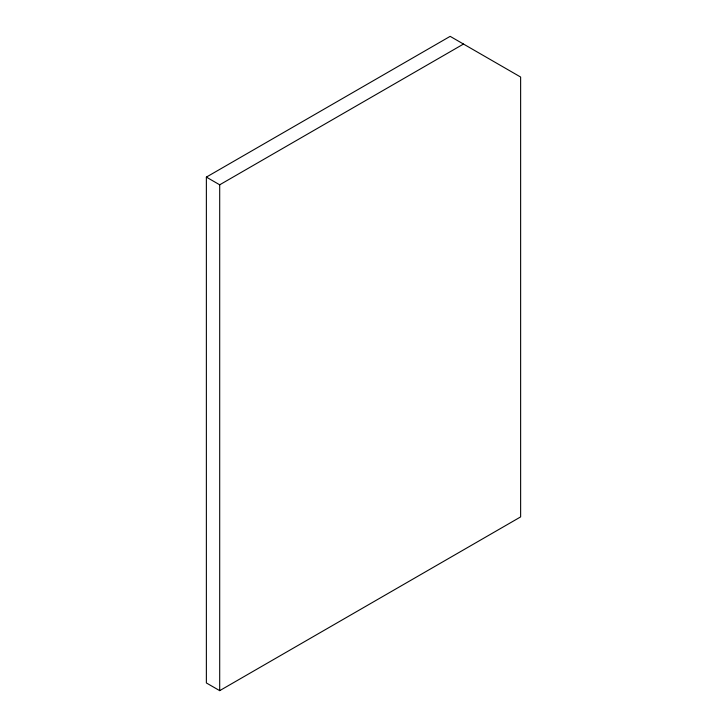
<?xml version="1.0" encoding="UTF-8"?>
<svg xmlns="http://www.w3.org/2000/svg" width="727" height="727" viewBox="0 0 727 727"><rect width="100%" height="100%" fill="white"/><g stroke="black" fill="none" stroke-linecap="round" stroke-linejoin="round"><path stroke-width="1.09" d="M206.368 177.106L450.158 36.35L520.632 77.035L520.632 516.906L219.699 690.65L206.368 682.953L206.368 177.106L219.699 184.803L463.499 44.047M219.699 184.803L219.699 690.65"/></g></svg>
